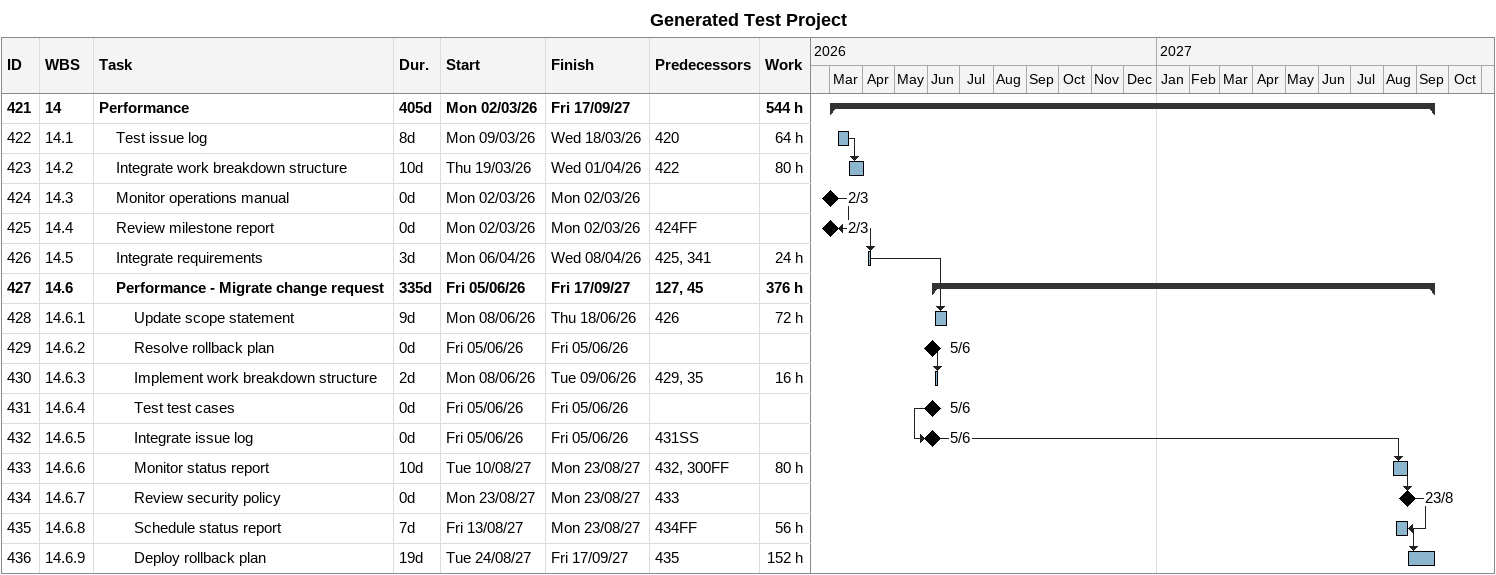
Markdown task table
Generated Test Project

| ID | WBS | Task | Duration | Start | Finish | Predecessors | Work (h) |
|---|---|---|---|---|---|---|---|
| 421 | 14 | **Performance** | 405d | 2026-03-02 | 2027-09-17 |  | 544 |
| 422 | 14.1 | Test issue log | 8d | 2026-03-09 | 2026-03-18 | 420 | 64 |
| 423 | 14.2 | Integrate work breakdown structure | 10d | 2026-03-19 | 2026-04-01 | 422 | 80 |
| 424 | 14.3 | Monitor operations manual | 0d | 2026-03-02 | 2026-03-02 |  |  |
| 425 | 14.4 | Review milestone report | 0d | 2026-03-02 | 2026-03-02 | 424FF |  |
| 426 | 14.5 | Integrate requirements | 3d | 2026-04-06 | 2026-04-08 | 425, 341 | 24 |
| 427 | 14.6 | **Performance - Migrate change request** | 335d | 2026-06-05 | 2027-09-17 | 127, 45 | 376 |
| 428 | 14.6.1 | Update scope statement | 9d | 2026-06-08 | 2026-06-18 | 426 | 72 |
| 429 | 14.6.2 | Resolve rollback plan | 0d | 2026-06-05 | 2026-06-05 |  |  |
| 430 | 14.6.3 | Implement work breakdown structure | 2d | 2026-06-08 | 2026-06-09 | 429, 35 | 16 |
| 431 | 14.6.4 | Test test cases | 0d | 2026-06-05 | 2026-06-05 |  |  |
| 432 | 14.6.5 | Integrate issue log | 0d | 2026-06-05 | 2026-06-05 | 431SS |  |
| 433 | 14.6.6 | Monitor status report | 10d | 2027-08-10 | 2027-08-23 | 432, 300FF | 80 |
| 434 | 14.6.7 | Review security policy | 0d | 2027-08-23 | 2027-08-23 | 433 |  |
| 435 | 14.6.8 | Schedule status report | 7d | 2027-08-13 | 2027-08-23 | 434FF | 56 |
| 436 | 14.6.9 | Deploy rollback plan | 19d | 2027-08-24 | 2027-09-17 | 435 | 152 |
